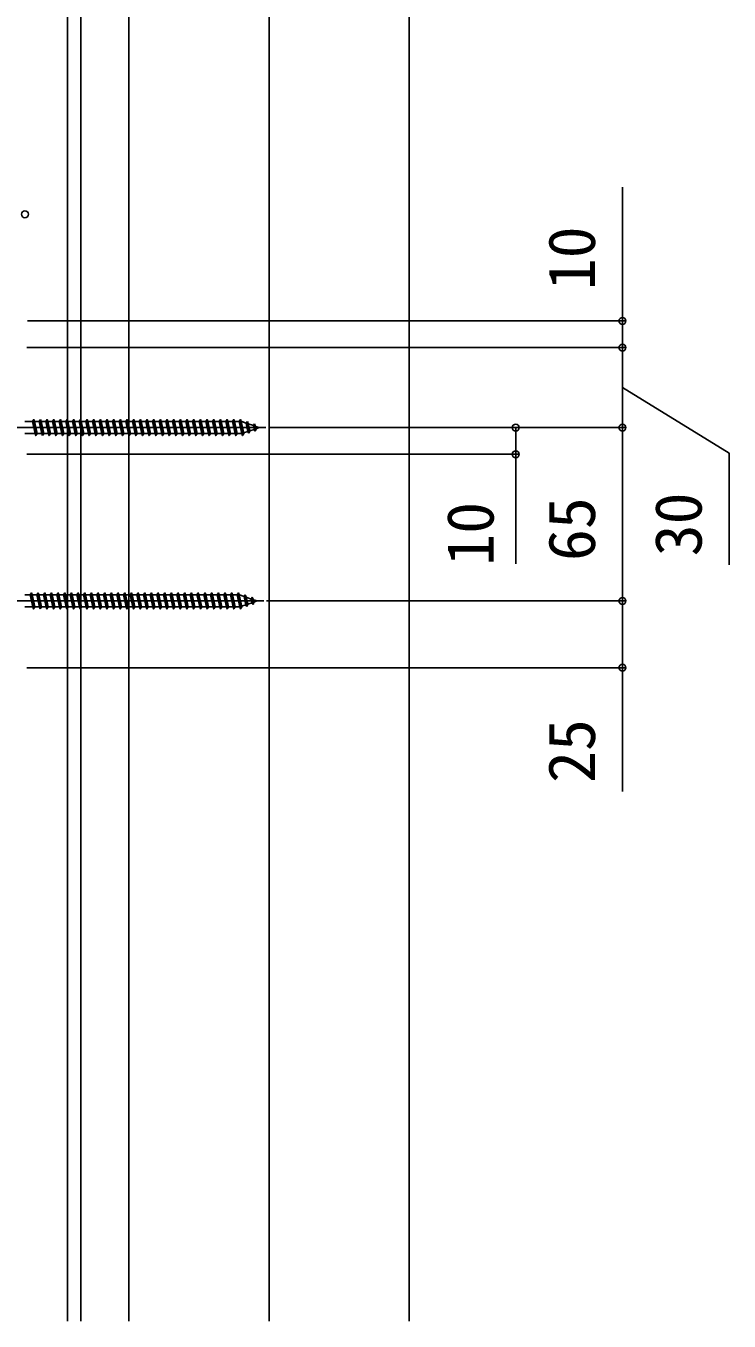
# Model space of a CAD drawing. Units: millimetres, scale not verified. Extents: x -1050 to 1050, y -1570 to 1562.
# Drawn here: x 222.9 to 486.5, y 448 to 933.6 of the extents above; entities that cross this region are included whole.
import ezdxf
from ezdxf.enums import TextEntityAlignment as Align

# ---------------------------------------------------------------- set-up
doc = ezdxf.new("R2010")
doc.units = ezdxf.units.MM
doc.header["$LTSCALE"] = 8
for name, color, linetype in [('0-4_YKK_12', 2, 'Continuous'), ('0-5_YKK_13', 4, 'Continuous'), ('0-6_YKK_D', 6, 'Continuous'), ('0-8_YSS_K', 3, 'Continuous')]:
    doc.layers.add(name, color=color, linetype=linetype)
doc.styles.add('ＭＳ ゴシック', font='')
doc.styles.get('ＭＳ ゴシック').set_extended_font_data('MS Gothic')

msp = doc.modelspace()

# ---------------------------------------------------------------- linework, layer by layer
at = {"layer": '0-4_YKK_12'}
msp.add_line((314, 448), (314, 1409.3), dxfattribs=at)
at = {"layer": '0-5_YKK_13'}
for p, q in [((213.8, 783), (312.8, 783)), ((222.5, 785.25), (225.3, 785.25)), ((225.8, 786), (226.55, 780)), ((226.05, 785.25), (227.05, 780.75)), ((226.05, 785.25), (227.8, 785.25)), ((227.8, 785.25), (228.3, 786)), ((227.8, 785.25), (228.8, 780.75)), ((228.3, 786), (229.05, 780)), ((228.3, 786), (228.55, 785.25)), ((228.55, 785.25), (229.55, 780.75)), ((228.55, 785.25), (230.3, 785.25)), ((230.8, 786), (231.55, 780)), ((231.05, 785.25), (232.8, 785.25)), ((231.05, 785.25), (232.05, 780.75)), ((233.3, 786), (234.05, 780)), ((233.55, 785.25), (235.3, 785.25)), ((233.55, 785.25), (234.55, 780.75)), ((235.8, 786), (236.55, 780)), ((236.05, 785.25), (237.8, 785.25)), ((236.05, 785.25), (237.05, 780.75)), ((238.3, 786), (239.05, 780)), ((238.55, 785.25), (240.3, 785.25)), ((238.55, 785.25), (239.55, 780.75)), ((240.8, 786), (241.55, 780)), ((241.05, 785.25), (242.8, 785.25)), ((241.05, 785.25), (242.05, 780.75)), ((243.3, 786), (244.05, 780)), ((243.55, 785.25), (245.3, 785.25)), ((243.55, 785.25), (244.55, 780.75)), ((245.8, 786), (246.55, 780)), ((246.05, 785.25), (247.8, 785.25)), ((246.05, 785.25), (247.05, 780.75)), ((248.3, 786), (249.05, 780)), ((248.55, 785.25), (250.3, 785.25)), ((248.55, 785.25), (249.55, 780.75)), ((250.8, 786), (251.55, 780)), ((251.05, 785.25), (252.8, 785.25)), ((251.05, 785.25), (252.05, 780.75)), ((253.3, 786), (254.05, 780)), ((253.55, 785.25), (255.3, 785.25)), ((253.55, 785.25), (254.55, 780.75)), ((255.8, 786), (256.55, 780)), ((256.05, 785.25), (257.8, 785.25)), ((256.05, 785.25), (257.05, 780.75)), ((258.3, 786), (259.05, 780)), ((258.55, 785.25), (260.3, 785.25)), ((258.55, 785.25), (259.55, 780.75)), ((260.8, 786), (261.55, 780)), ((261.05, 785.25), (262.05, 780.75)), ((263.3, 786), (264.05, 780)), ((263.55, 785.25), (265.3, 785.25)), ((263.55, 785.25), (264.55, 780.75)), ((265.8, 786), (266.55, 780)), ((266.05, 785.25), (267.05, 780.75)), ((268.3, 786), (269.05, 780)), ((268.55, 785.25), (270.3, 785.25)), ((268.55, 785.25), (269.55, 780.75)), ((270.8, 786), (271.55, 780)), ((271.05, 785.25), (272.05, 780.75)), ((273.3, 786), (274.05, 780)), ((273.55, 785.25), (275.3, 785.25)), ((273.55, 785.25), (274.55, 780.75)), ((275.8, 786), (276.55, 780)), ((276.05, 785.25), (277.05, 780.75)), ((278.3, 786), (279.05, 780)), ((278.55, 785.25), (280.3, 785.25)), ((278.55, 785.25), (279.55, 780.75)), ((280.8, 786), (281.55, 780)), ((281.05, 785.25), (282.05, 780.75)), ((283.3, 786), (284.05, 780)), ((283.55, 785.25), (285.3, 785.25)), ((283.55, 785.25), (284.55, 780.75)), ((285.8, 786), (286.55, 780)), ((286.05, 785.25), (287.05, 780.75)), ((288.3, 786), (289.05, 780)), ((288.55, 785.25), (290.3, 785.25)), ((288.55, 785.25), (289.55, 780.75)), ((290.8, 786), (291.55, 780)), ((291.05, 785.25), (292.05, 780.75)), ((293.3, 786), (294.05, 780)), ((293.55, 785.25), (295.3, 785.25)), ((293.55, 785.25), (294.55, 780.75)), ((295.8, 786), (296.55, 780)), ((296.05, 785.25), (297.8, 785.25)), ((296.05, 785.25), (297.05, 780.75)), ((298.3, 786), (299.05, 780)), ((298.55, 785.25), (299.55, 780.75)), ((298.55, 785.25), (300.3, 785.25)), ((300.8, 786), (301.55, 780)), ((301.05, 785.25), (302.05, 780.75)), ((301.05, 785.25), (302.8, 785.25)), ((303.3, 786), (304.05, 780)), ((303.55, 785.25), (303.766, 785.25)), ((303.55, 785.25), (304.55, 780.75)), ((303.766, 785.25), (305.427, 784.678)), ((305.886, 785.313), (305.427, 784.678)), ((305.427, 784.678), (306.12, 781.561)), ((305.886, 785.313), (306.239, 784.398)), ((305.886, 785.313), (306.44, 780.878)), ((306.239, 784.398), (308.134, 783.746)), ((306.239, 784.398), (306.817, 781.801)), ((308.442, 782.36), (306.817, 781.801)), ((308.498, 784.414), (308.134, 783.746)), ((308.134, 783.746), (308.442, 782.36)), ((308.837, 781.703), (308.442, 782.36)), ((308.498, 784.414), (308.946, 783.466)), ((308.498, 784.414), (308.837, 781.703)), ((308.837, 781.703), (309.139, 782.6)), ((308.946, 783.466), (310.3, 783)), ((308.946, 783.466), (309.139, 782.6)), ((310.3, 783), (309.139, 782.6)), ((226.3, 780.75), (222.5, 780.75)), ((228.8, 780.75), (227.05, 780.75)), ((228.8, 780.75), (229.05, 780)), ((229.05, 780), (229.55, 780.75)), ((231.3, 780.75), (229.55, 780.75)), ((233.8, 780.75), (232.05, 780.75)), ((236.3, 780.75), (234.55, 780.75)), ((238.8, 780.75), (237.05, 780.75)), ((241.3, 780.75), (239.55, 780.75)), ((243.8, 780.75), (242.05, 780.75)), ((246.3, 780.75), (244.55, 780.75)), ((248.8, 780.75), (247.05, 780.75)), ((251.3, 780.75), (249.55, 780.75)), ((253.8, 780.75), (252.05, 780.75)), ((256.3, 780.75), (254.55, 780.75)), ((258.8, 780.75), (257.05, 780.75)), ((261.3, 780.75), (259.55, 780.75)), ((263.8, 780.75), (262.05, 780.75)), ((266.3, 780.75), (264.55, 780.75)), ((268.8, 780.75), (267.05, 780.75)), ((271.3, 780.75), (269.55, 780.75)), ((273.8, 780.75), (272.05, 780.75)), ((276.3, 780.75), (274.55, 780.75)), ((278.8, 780.75), (277.05, 780.75)), ((281.3, 780.75), (279.55, 780.75)), ((283.8, 780.75), (282.05, 780.75)), ((286.3, 780.75), (284.55, 780.75)), ((288.8, 780.75), (287.05, 780.75)), ((291.3, 780.75), (289.55, 780.75)), ((293.8, 780.75), (292.05, 780.75)), ((296.3, 780.75), (294.55, 780.75)), ((298.8, 780.75), (297.05, 780.75)), ((301.3, 780.75), (299.55, 780.75)), ((303.766, 780.75), (302.05, 780.75)), ((303.798, 780.761), (303.766, 780.75)), ((306.12, 781.561), (304.494, 781.001)), ((306.44, 780.878), (306.12, 781.561)), ((306.44, 780.878), (306.817, 781.801)), ((222.5, 720.25), (224.5, 720.25)), ((225, 721), (225.75, 715)), ((225.25, 720.25), (226.25, 715.75)), ((225.25, 720.25), (227, 720.25)), ((227, 720.25), (227.5, 721)), ((227, 720.25), (228, 715.75)), ((227.5, 721), (228.25, 715)), ((227.5, 721), (227.75, 720.25)), ((227.75, 720.25), (228.75, 715.75)), ((227.75, 720.25), (229.5, 720.25)), ((230, 721), (230.75, 715)), ((230.25, 720.25), (232, 720.25)), ((230.25, 720.25), (231.25, 715.75)), ((232.5, 721), (233.25, 715)), ((232.75, 720.25), (234.5, 720.25)), ((232.75, 720.25), (233.75, 715.75)), ((235, 721), (235.75, 715)), ((235.25, 720.25), (237, 720.25)), ((235.25, 720.25), (236.25, 715.75)), ((237.5, 721), (238.25, 715)), ((237.75, 720.25), (239.5, 720.25)), ((237.75, 720.25), (238.75, 715.75)), ((240, 721), (240.75, 715)), ((240.25, 720.25), (242, 720.25)), ((240.25, 720.25), (241.25, 715.75)), ((242.5, 721), (243.25, 715)), ((242.75, 720.25), (244.5, 720.25)), ((242.75, 720.25), (243.75, 715.75)), ((245, 721), (245.75, 715)), ((245.25, 720.25), (247, 720.25)), ((245.25, 720.25), (246.25, 715.75)), ((247.5, 721), (248.25, 715)), ((247.75, 720.25), (249.5, 720.25)), ((247.75, 720.25), (248.75, 715.75)), ((250, 721), (250.75, 715)), ((250.25, 720.25), (252, 720.25)), ((250.25, 720.25), (251.25, 715.75)), ((252.5, 721), (253.25, 715)), ((252.75, 720.25), (254.5, 720.25)), ((252.75, 720.25), (253.75, 715.75)), ((255, 721), (255.75, 715)), ((255.25, 720.25), (257, 720.25)), ((255.25, 720.25), (256.25, 715.75)), ((257.5, 721), (258.25, 715)), ((257.75, 720.25), (259.5, 720.25)), ((257.75, 720.25), (258.75, 715.75)), ((260, 721), (260.75, 715)), ((260.25, 720.25), (261.25, 715.75)), ((262.5, 721), (263.25, 715)), ((262.75, 720.25), (264.5, 720.25)), ((262.75, 720.25), (263.75, 715.75)), ((265, 721), (265.75, 715)), ((265.25, 720.25), (266.25, 715.75)), ((267.5, 721), (268.25, 715)), ((267.75, 720.25), (269.5, 720.25)), ((267.75, 720.25), (268.75, 715.75)), ((270, 721), (270.75, 715)), ((270.25, 720.25), (271.25, 715.75)), ((272.5, 721), (273.25, 715)), ((272.75, 720.25), (274.5, 720.25)), ((272.75, 720.25), (273.75, 715.75)), ((275, 721), (275.75, 715)), ((275.25, 720.25), (276.25, 715.75)), ((277.5, 721), (278.25, 715)), ((277.75, 720.25), (279.5, 720.25)), ((277.75, 720.25), (278.75, 715.75)), ((280, 721), (280.75, 715)), ((280.25, 720.25), (281.25, 715.75)), ((282.5, 721), (283.25, 715)), ((282.75, 720.25), (284.5, 720.25)), ((282.75, 720.25), (283.75, 715.75)), ((285, 721), (285.75, 715)), ((285.25, 720.25), (286.25, 715.75)), ((287.5, 721), (288.25, 715)), ((287.75, 720.25), (289.5, 720.25)), ((287.75, 720.25), (288.75, 715.75)), ((290, 721), (290.75, 715)), ((290.25, 720.25), (291.25, 715.75)), ((292.5, 721), (293.25, 715)), ((292.75, 720.25), (294.5, 720.25)), ((292.75, 720.25), (293.75, 715.75)), ((295, 721), (295.75, 715)), ((295.25, 720.25), (297, 720.25)), ((295.25, 720.25), (296.25, 715.75)), ((297.5, 721), (298.25, 715)), ((297.75, 720.25), (298.75, 715.75)), ((297.75, 720.25), (299.5, 720.25)), ((300, 721), (300.75, 715)), ((300.25, 720.25), (301.25, 715.75)), ((300.25, 720.25), (302, 720.25)), ((302.5, 721), (303.25, 715)), ((302.75, 720.25), (302.966, 720.25)), ((302.75, 720.25), (303.75, 715.75)), ((302.966, 720.25), (304.627, 719.678)), ((305.086, 720.313), (304.627, 719.678)), ((304.627, 719.678), (305.32, 716.561)), ((305.086, 720.313), (305.439, 719.398)), ((305.086, 720.313), (305.64, 715.878)), ((305.439, 719.398), (307.334, 718.746)), ((305.439, 719.398), (306.017, 716.801)), ((307.698, 719.414), (307.334, 718.746)), ((307.334, 718.746), (307.642, 717.36)), ((307.698, 719.414), (308.146, 718.466)), ((307.698, 719.414), (308.037, 716.703)), ((213, 718), (312, 718)), ((225.5, 715.75), (222.5, 715.75)), ((228, 715.75), (226.25, 715.75)), ((228, 715.75), (228.25, 715)), ((228.25, 715), (228.75, 715.75)), ((230.5, 715.75), (228.75, 715.75)), ((233, 715.75), (231.25, 715.75)), ((235.5, 715.75), (233.75, 715.75)), ((238, 715.75), (236.25, 715.75)), ((240.5, 715.75), (238.75, 715.75)), ((243, 715.75), (241.25, 715.75)), ((245.5, 715.75), (243.75, 715.75)), ((248, 715.75), (246.25, 715.75)), ((250.5, 715.75), (248.75, 715.75)), ((253, 715.75), (251.25, 715.75)), ((255.5, 715.75), (253.75, 715.75)), ((258, 715.75), (256.25, 715.75)), ((260.5, 715.75), (258.75, 715.75)), ((263, 715.75), (261.25, 715.75)), ((265.5, 715.75), (263.75, 715.75)), ((268, 715.75), (266.25, 715.75)), ((270.5, 715.75), (268.75, 715.75)), ((273, 715.75), (271.25, 715.75)), ((275.5, 715.75), (273.75, 715.75)), ((278, 715.75), (276.25, 715.75)), ((280.5, 715.75), (278.75, 715.75)), ((283, 715.75), (281.25, 715.75)), ((285.5, 715.75), (283.75, 715.75)), ((288, 715.75), (286.25, 715.75)), ((290.5, 715.75), (288.75, 715.75)), ((293, 715.75), (291.25, 715.75)), ((295.5, 715.75), (293.75, 715.75)), ((298, 715.75), (296.25, 715.75)), ((300.5, 715.75), (298.75, 715.75)), ((302.966, 715.75), (301.25, 715.75)), ((302.998, 715.761), (302.966, 715.75)), ((305.32, 716.561), (303.694, 716.001)), ((305.64, 715.878), (305.32, 716.561)), ((305.64, 715.878), (306.017, 716.801)), ((307.642, 717.36), (306.017, 716.801)), ((308.037, 716.703), (307.642, 717.36)), ((308.037, 716.703), (308.339, 717.6)), ((308.146, 718.466), (309.5, 718)), ((308.146, 718.466), (308.339, 717.6)), ((309.5, 718), (308.339, 717.6))]:
    msp.add_line(p, q, dxfattribs=at)
for points in [[(225.3, 785.25), (225.8, 786), (226.05, 785.25)], [(225.3, 785.25), (226.3, 780.75), (226.55, 780), (227.05, 780.75)], [(230.3, 785.25), (230.8, 786), (231.05, 785.25)], [(230.3, 785.25), (231.3, 780.75), (231.55, 780), (232.05, 780.75)], [(232.8, 785.25), (233.3, 786), (233.55, 785.25)], [(232.8, 785.25), (233.8, 780.75), (234.05, 780), (234.55, 780.75)], [(235.3, 785.25), (235.8, 786), (236.05, 785.25)], [(235.3, 785.25), (236.3, 780.75), (236.55, 780), (237.05, 780.75)], [(237.8, 785.25), (238.3, 786), (238.55, 785.25)], [(237.8, 785.25), (238.8, 780.75), (239.05, 780), (239.55, 780.75)], [(240.3, 785.25), (240.8, 786), (241.05, 785.25)], [(240.3, 785.25), (241.3, 780.75), (241.55, 780), (242.05, 780.75)], [(242.8, 785.25), (243.3, 786), (243.55, 785.25)], [(242.8, 785.25), (243.8, 780.75), (244.05, 780), (244.55, 780.75)], [(245.3, 785.25), (245.8, 786), (246.05, 785.25)], [(245.3, 785.25), (246.3, 780.75), (246.55, 780), (247.05, 780.75)], [(247.8, 785.25), (248.3, 786), (248.55, 785.25)], [(247.8, 785.25), (248.8, 780.75), (249.05, 780), (249.55, 780.75)], [(250.3, 785.25), (250.8, 786), (251.05, 785.25)], [(250.3, 785.25), (251.3, 780.75), (251.55, 780), (252.05, 780.75)], [(252.8, 785.25), (253.3, 786), (253.55, 785.25)], [(252.8, 785.25), (253.8, 780.75), (254.05, 780), (254.55, 780.75)], [(255.3, 785.25), (255.8, 786), (256.05, 785.25)], [(255.3, 785.25), (256.3, 780.75), (256.55, 780), (257.05, 780.75)], [(257.8, 785.25), (258.3, 786), (258.55, 785.25)], [(257.8, 785.25), (258.8, 780.75), (259.05, 780), (259.55, 780.75)], [(260.3, 785.25), (260.8, 786), (261.05, 785.25)], [(260.3, 785.25), (261.3, 780.75), (261.55, 780), (262.05, 780.75)], [(261.05, 785.25), (262.8, 785.25), (263.3, 786), (263.55, 785.25)], [(262.8, 785.25), (263.8, 780.75), (264.05, 780), (264.55, 780.75)], [(265.3, 785.25), (265.8, 786), (266.05, 785.25)], [(265.3, 785.25), (266.3, 780.75), (266.55, 780), (267.05, 780.75)], [(266.05, 785.25), (267.8, 785.25), (268.3, 786), (268.55, 785.25)], [(267.8, 785.25), (268.8, 780.75), (269.05, 780), (269.55, 780.75)], [(270.3, 785.25), (270.8, 786), (271.05, 785.25)], [(270.3, 785.25), (271.3, 780.75), (271.55, 780), (272.05, 780.75)], [(271.05, 785.25), (272.8, 785.25), (273.3, 786), (273.55, 785.25)], [(272.8, 785.25), (273.8, 780.75), (274.05, 780), (274.55, 780.75)], [(275.3, 785.25), (275.8, 786), (276.05, 785.25)], [(275.3, 785.25), (276.3, 780.75), (276.55, 780), (277.05, 780.75)], [(276.05, 785.25), (277.8, 785.25), (278.3, 786), (278.55, 785.25)], [(277.8, 785.25), (278.8, 780.75), (279.05, 780), (279.55, 780.75)], [(280.3, 785.25), (280.8, 786), (281.05, 785.25)], [(280.3, 785.25), (281.3, 780.75), (281.55, 780), (282.05, 780.75)], [(281.05, 785.25), (282.8, 785.25), (283.3, 786), (283.55, 785.25)], [(282.8, 785.25), (283.8, 780.75), (284.05, 780), (284.55, 780.75)], [(285.3, 785.25), (285.8, 786), (286.05, 785.25)], [(285.3, 785.25), (286.3, 780.75), (286.55, 780), (287.05, 780.75)], [(286.05, 785.25), (287.8, 785.25), (288.3, 786), (288.55, 785.25)], [(287.8, 785.25), (288.8, 780.75), (289.05, 780), (289.55, 780.75)], [(290.3, 785.25), (290.8, 786), (291.05, 785.25)], [(290.3, 785.25), (291.3, 780.75), (291.55, 780), (292.05, 780.75)], [(291.05, 785.25), (292.8, 785.25), (293.3, 786), (293.55, 785.25)], [(292.8, 785.25), (293.8, 780.75), (294.05, 780), (294.55, 780.75)], [(295.3, 785.25), (295.8, 786), (296.05, 785.25)], [(295.3, 785.25), (296.3, 780.75), (296.55, 780), (297.05, 780.75)], [(297.8, 785.25), (298.3, 786), (298.55, 785.25)], [(297.8, 785.25), (298.8, 780.75), (299.05, 780), (299.55, 780.75)], [(300.3, 785.25), (300.8, 786), (301.05, 785.25)], [(300.3, 785.25), (301.3, 780.75), (301.55, 780), (302.05, 780.75)], [(302.8, 785.25), (303.3, 786), (303.55, 785.25)], [(302.8, 785.25), (303.8, 780.75), (304.05, 780), (304.55, 780.75)], [(224.5, 720.25), (225, 721), (225.25, 720.25)], [(224.5, 720.25), (225.5, 715.75), (225.75, 715), (226.25, 715.75)], [(229.5, 720.25), (230, 721), (230.25, 720.25)], [(229.5, 720.25), (230.5, 715.75), (230.75, 715), (231.25, 715.75)], [(232, 720.25), (232.5, 721), (232.75, 720.25)], [(232, 720.25), (233, 715.75), (233.25, 715), (233.75, 715.75)], [(234.5, 720.25), (235, 721), (235.25, 720.25)], [(234.5, 720.25), (235.5, 715.75), (235.75, 715), (236.25, 715.75)], [(237, 720.25), (237.5, 721), (237.75, 720.25)], [(237, 720.25), (238, 715.75), (238.25, 715), (238.75, 715.75)], [(239.5, 720.25), (240, 721), (240.25, 720.25)], [(239.5, 720.25), (240.5, 715.75), (240.75, 715), (241.25, 715.75)], [(242, 720.25), (242.5, 721), (242.75, 720.25)], [(242, 720.25), (243, 715.75), (243.25, 715), (243.75, 715.75)], [(244.5, 720.25), (245, 721), (245.25, 720.25)], [(244.5, 720.25), (245.5, 715.75), (245.75, 715), (246.25, 715.75)], [(247, 720.25), (247.5, 721), (247.75, 720.25)], [(247, 720.25), (248, 715.75), (248.25, 715), (248.75, 715.75)], [(249.5, 720.25), (250, 721), (250.25, 720.25)], [(249.5, 720.25), (250.5, 715.75), (250.75, 715), (251.25, 715.75)], [(252, 720.25), (252.5, 721), (252.75, 720.25)], [(252, 720.25), (253, 715.75), (253.25, 715), (253.75, 715.75)], [(254.5, 720.25), (255, 721), (255.25, 720.25)], [(254.5, 720.25), (255.5, 715.75), (255.75, 715), (256.25, 715.75)], [(257, 720.25), (257.5, 721), (257.75, 720.25)], [(257, 720.25), (258, 715.75), (258.25, 715), (258.75, 715.75)], [(259.5, 720.25), (260, 721), (260.25, 720.25)], [(259.5, 720.25), (260.5, 715.75), (260.75, 715), (261.25, 715.75)], [(260.25, 720.25), (262, 720.25), (262.5, 721), (262.75, 720.25)], [(262, 720.25), (263, 715.75), (263.25, 715), (263.75, 715.75)], [(264.5, 720.25), (265, 721), (265.25, 720.25)], [(264.5, 720.25), (265.5, 715.75), (265.75, 715), (266.25, 715.75)], [(265.25, 720.25), (267, 720.25), (267.5, 721), (267.75, 720.25)], [(267, 720.25), (268, 715.75), (268.25, 715), (268.75, 715.75)], [(269.5, 720.25), (270, 721), (270.25, 720.25)], [(269.5, 720.25), (270.5, 715.75), (270.75, 715), (271.25, 715.75)], [(270.25, 720.25), (272, 720.25), (272.5, 721), (272.75, 720.25)], [(272, 720.25), (273, 715.75), (273.25, 715), (273.75, 715.75)], [(274.5, 720.25), (275, 721), (275.25, 720.25)], [(274.5, 720.25), (275.5, 715.75), (275.75, 715), (276.25, 715.75)], [(275.25, 720.25), (277, 720.25), (277.5, 721), (277.75, 720.25)], [(277, 720.25), (278, 715.75), (278.25, 715), (278.75, 715.75)], [(279.5, 720.25), (280, 721), (280.25, 720.25)], [(279.5, 720.25), (280.5, 715.75), (280.75, 715), (281.25, 715.75)], [(280.25, 720.25), (282, 720.25), (282.5, 721), (282.75, 720.25)], [(282, 720.25), (283, 715.75), (283.25, 715), (283.75, 715.75)], [(284.5, 720.25), (285, 721), (285.25, 720.25)], [(284.5, 720.25), (285.5, 715.75), (285.75, 715), (286.25, 715.75)], [(285.25, 720.25), (287, 720.25), (287.5, 721), (287.75, 720.25)], [(287, 720.25), (288, 715.75), (288.25, 715), (288.75, 715.75)], [(289.5, 720.25), (290, 721), (290.25, 720.25)], [(289.5, 720.25), (290.5, 715.75), (290.75, 715), (291.25, 715.75)], [(290.25, 720.25), (292, 720.25), (292.5, 721), (292.75, 720.25)], [(292, 720.25), (293, 715.75), (293.25, 715), (293.75, 715.75)], [(294.5, 720.25), (295, 721), (295.25, 720.25)], [(294.5, 720.25), (295.5, 715.75), (295.75, 715), (296.25, 715.75)], [(297, 720.25), (297.5, 721), (297.75, 720.25)], [(297, 720.25), (298, 715.75), (298.25, 715), (298.75, 715.75)], [(299.5, 720.25), (300, 721), (300.25, 720.25)], [(299.5, 720.25), (300.5, 715.75), (300.75, 715), (301.25, 715.75)], [(302, 720.25), (302.5, 721), (302.75, 720.25)], [(302, 720.25), (303, 715.75), (303.25, 715), (303.75, 715.75)]]:
    msp.add_lwpolyline(points, dxfattribs=at)
at = {"layer": '0-6_YKK_D'}
for p, q in [((446.5, 823), (446.5, 873.2)), ((223.502, 823), (447.5, 823)), ((446.5, 813), (446.5, 823)), ((223.2, 813), (447.5, 813)), ((223.2, 813), (447.5, 813)), ((446.5, 813), (446.5, 783)), ((313.8, 783), (447.5, 783)), ((313.8, 783), (447.5, 783)), ((313.8, 783), (407.5, 783)), ((446.5, 783), (446.5, 718)), ((223.2, 773), (407.5, 773)), ((313, 718), (447.5, 718)), ((313, 718), (447.5, 718)), ((223.2, 693), (447.5, 693))]:
    msp.add_line(p, q, dxfattribs=at)
for points in [[(446.5, 798), (486.5, 773.438), (486.5, 731.529)], [(406.5, 783), (406.5, 773), (406.5, 731.9)], [(446.5, 718), (446.5, 693), (446.5, 646.536)]]:
    msp.add_lwpolyline(points, dxfattribs=at)
for centre in [(222.5, 863), (446.5, 823), (446.5, 813), (446.5, 813), (406.5, 783), (446.5, 783), (446.5, 783), (406.5, 773), (446.5, 718), (446.5, 718), (446.5, 693)]:
    msp.add_circle(centre, 1.275, dxfattribs=at)
at = {"layer": '0-8_YSS_K'}
for p, q in [((238.5, 448), (238.5, 1409.3)), ((243.5, 448), (243.5, 1409.3)), ((261.5, 448), (261.5, 1409.3)), ((366.5, 448), (366.5, 1409.3))]:
    msp.add_line(p, q, dxfattribs=at)

# ---------------------------------------------------------------- texts
at = {"layer": '0-6_YKK_D', "style": 'ＭＳ ゴシック'}
for s, p in [('10', (441.5, 834.518)), ('10', (403.5, 731.218)), ('65', (441.5, 732.977)), ('30', (481.5, 734.756)), ('25', (441.5, 649.764))]:
    msp.add_text(s, height=17.6, rotation=90, dxfattribs=at).set_placement(p, align=Align.BOTTOM_LEFT)

doc.saveas('drawing.dxf')
